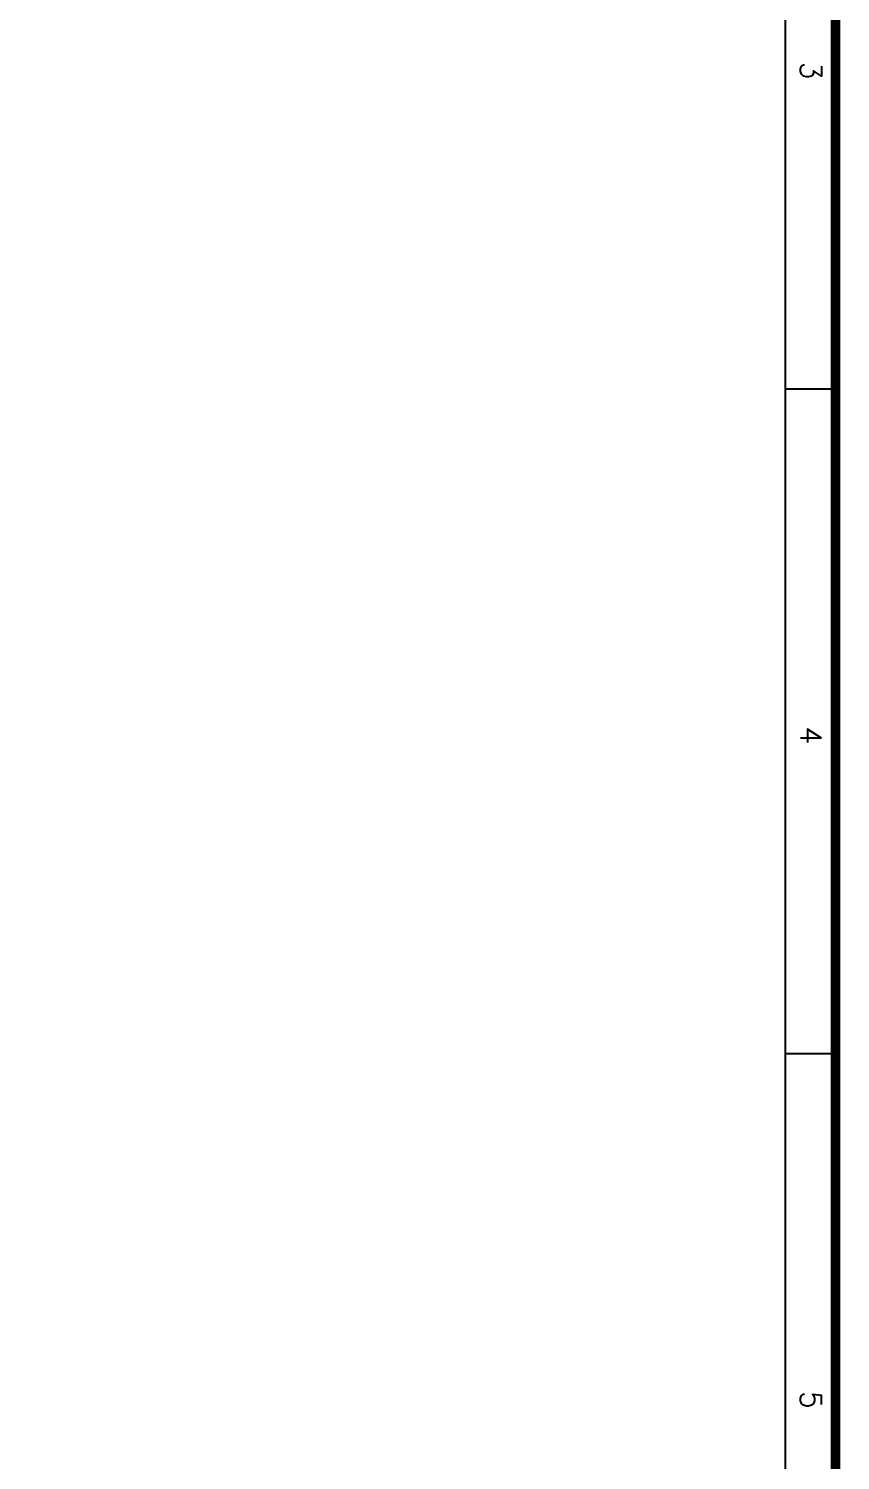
# Model space of a CAD drawing. Extents: x -52083 to 49512, y -145230 to 20224.
# Drawn here: x -22149 to -17216, y -1885 to 6813 of the extents above; entities that cross this region are included whole.
import ezdxf
from ezdxf.enums import TextEntityAlignment as Align

# ---------------------------------------------------------------- set-up
doc = ezdxf.new("R2010")
doc.units = 0
doc.header["$LTSCALE"] = 0.5
doc.header["$MEASUREMENT"] = 0
doc.layers.add('TITLE', color=7, linetype='Continuous')
doc.styles.add('RomanS', font='romans.shx')

# ---------------------------------------------------------------- blocks, each defined once
blk = doc.blocks.new('A$C66962185')
at = {"layer": 'TITLE'}
for p, q in [((51190, -1297), (51190, 0)), ((68282, -1297), (68282, 0)), ((1210, -1297), (203723, -1297))]:
    blk.add_line(p, q, dxfattribs=at)
at = {"layer": 'TITLE', "const_width": 250}
blk.add_lwpolyline([(205020, 0), (205020, -141178), (0, -141178), (0, 0)], close=True, dxfattribs=at)
at = {"layer": 'TITLE', "style": 'RomanS'}
for s, p in [('3', (43009, -629)), ('4', (60101, -629)), ('5', (77193, -629))]:
    blk.add_text(s, height=537, dxfattribs=at).set_placement(p, align=Align.MIDDLE)

msp = doc.modelspace()

# ---------------------------------------------------------------- block references
at = {"layer": 'TITLE', "xscale": 0.2362210059282006, "yscale": 0.2362210059282006, "zscale": 0.2362210059282006, "rotation": 270}
msp.add_blockref('A$C66962185', (-17245.7, 16717.1, 2637.8), dxfattribs=at)

doc.saveas('drawing.dxf')
